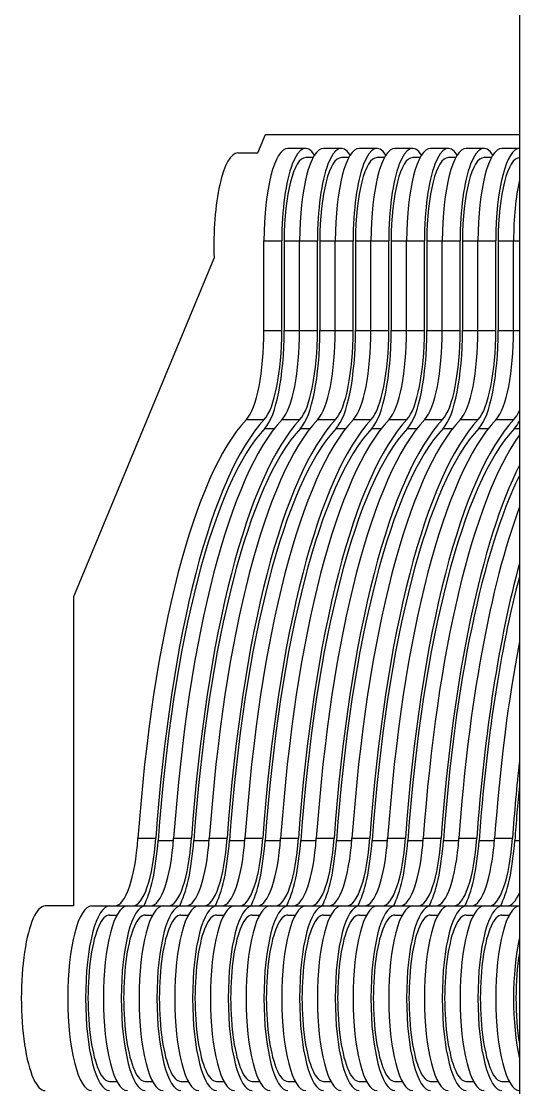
# Model space of a CAD drawing. Header units: millimetres. Extents: x 3795014 to 4300160, y 3869364 to 4016788.
# Drawn here: x 4226318.8 to 4226345.8, y 3924156.7 to 3924214.4 of the extents above; entities that cross this region are included whole.
import ezdxf

# ---------------------------------------------------------------- set-up
doc = ezdxf.new("R2010")
doc.units = ezdxf.units.MM
doc.layers.add('линия перехода', color=7, linetype='Continuous')
doc.layers.add('основная', color=7, linetype='Continuous', lineweight=50)

msp = doc.modelspace()

# ---------------------------------------------------------------- linework, layer by layer
at = {"layer": 'линия перехода', "color": 0, "linetype": 'Continuous', "lineweight": -3}
for p, q in [((4226331.972, 3924202.531), (4226332.938, 3924202.531)), ((4226333.068, 3924202.531), (4226333.904, 3924202.531)), ((4226333.904, 3924202.531), (4226334.87, 3924202.531)), ((4226334.999, 3924202.531), (4226335.835, 3924202.531)), ((4226335.835, 3924202.531), (4226336.801, 3924202.531)), ((4226336.931, 3924202.531), (4226337.767, 3924202.531)), ((4226337.767, 3924202.531), (4226338.733, 3924202.531)), ((4226338.863, 3924202.531), (4226339.699, 3924202.531)), ((4226339.699, 3924202.531), (4226340.665, 3924202.531)), ((4226340.794, 3924202.531), (4226341.63, 3924202.531)), ((4226341.63, 3924202.531), (4226342.596, 3924202.531)), ((4226342.726, 3924202.531), (4226343.562, 3924202.531)), ((4226343.562, 3924202.531), (4226344.528, 3924202.531)), ((4226344.658, 3924202.531), (4226345.494, 3924202.531)), ((4226345.494, 3924202.531), (4226345.811, 3924202.531)), ((4226331.972, 3924197.673), (4226332.938, 3924197.673)), ((4226333.068, 3924197.673), (4226333.904, 3924197.673)), ((4226333.904, 3924197.673), (4226334.87, 3924197.673)), ((4226334.999, 3924197.673), (4226335.835, 3924197.673)), ((4226335.835, 3924197.673), (4226336.801, 3924197.673)), ((4226336.931, 3924197.673), (4226337.767, 3924197.673)), ((4226337.767, 3924197.673), (4226338.733, 3924197.673)), ((4226338.863, 3924197.673), (4226339.699, 3924197.673)), ((4226339.699, 3924197.673), (4226340.665, 3924197.673)), ((4226340.794, 3924197.673), (4226341.63, 3924197.673)), ((4226341.63, 3924197.673), (4226342.596, 3924197.673)), ((4226342.726, 3924197.673), (4226343.562, 3924197.673)), ((4226343.562, 3924197.673), (4226344.528, 3924197.673)), ((4226344.658, 3924197.673), (4226345.494, 3924197.673)), ((4226345.494, 3924197.673), (4226345.811, 3924197.673)), ((4226331.022, 3924192.855), (4226331.988, 3924192.855)), ((4226332.954, 3924192.855), (4226333.919, 3924192.855)), ((4226334.885, 3924192.855), (4226335.851, 3924192.855)), ((4226336.817, 3924192.855), (4226337.783, 3924192.855)), ((4226338.749, 3924192.855), (4226339.714, 3924192.855)), ((4226340.68, 3924192.855), (4226341.646, 3924192.855)), ((4226342.612, 3924192.855), (4226343.578, 3924192.855)), ((4226344.544, 3924192.855), (4226345.509, 3924192.855)), ((4226332.022, 3924192.373), (4226332.543, 3924192.373)), ((4226333.954, 3924192.373), (4226334.475, 3924192.373)), ((4226335.886, 3924192.373), (4226336.406, 3924192.373)), ((4226337.817, 3924192.373), (4226338.338, 3924192.373)), ((4226339.749, 3924192.373), (4226340.27, 3924192.373)), ((4226341.681, 3924192.373), (4226342.202, 3924192.373)), ((4226343.612, 3924192.373), (4226344.133, 3924192.373)), ((4226345.544, 3924192.373), (4226345.811, 3924192.373)), ((4226325.15, 3924170.198), (4226326.116, 3924170.198)), ((4226326.241, 3924170.065), (4226327.072, 3924170.065)), ((4226327.082, 3924170.198), (4226328.048, 3924170.198)), ((4226328.173, 3924170.065), (4226329.004, 3924170.065)), ((4226329.014, 3924170.198), (4226329.979, 3924170.198)), ((4226330.104, 3924170.065), (4226330.935, 3924170.065)), ((4226330.945, 3924170.198), (4226331.911, 3924170.198)), ((4226332.036, 3924170.065), (4226332.867, 3924170.065)), ((4226332.877, 3924170.198), (4226333.843, 3924170.198)), ((4226333.968, 3924170.065), (4226334.799, 3924170.065)), ((4226334.809, 3924170.198), (4226335.774, 3924170.198)), ((4226335.899, 3924170.065), (4226336.73, 3924170.065)), ((4226336.74, 3924170.198), (4226337.706, 3924170.198)), ((4226337.831, 3924170.065), (4226338.662, 3924170.065)), ((4226338.672, 3924170.198), (4226339.638, 3924170.198)), ((4226339.763, 3924170.065), (4226340.594, 3924170.065)), ((4226340.604, 3924170.198), (4226341.57, 3924170.198)), ((4226341.694, 3924170.065), (4226342.525, 3924170.065)), ((4226342.535, 3924170.198), (4226343.501, 3924170.198)), ((4226343.626, 3924170.065), (4226344.457, 3924170.065)), ((4226344.467, 3924170.198), (4226345.433, 3924170.198)), ((4226345.558, 3924170.065), (4226345.811, 3924170.065))]:
    msp.add_line(p, q, dxfattribs=at)
at = {"layer": 'основная', "color": 0, "linetype": 'Continuous', "lineweight": -3}
for p, q in [((4226345.811, 3924224.531), (4226345.811, 3924148.531)), ((4226331.634, 3924207.281), (4226332.049, 3924208.281)), ((4226332.049, 3924208.281), (4226345.811, 3924208.281)), ((4226330.558, 3924207.281), (4226331.634, 3924207.281)), ((4226334.234, 3924207.531), (4226333.268, 3924207.531)), ((4226336.165, 3924207.531), (4226335.2, 3924207.531)), ((4226338.097, 3924207.531), (4226337.131, 3924207.531)), ((4226340.029, 3924207.531), (4226339.063, 3924207.531)), ((4226341.96, 3924207.531), (4226340.995, 3924207.531)), ((4226343.892, 3924207.531), (4226342.926, 3924207.531)), ((4226345.811, 3924207.531), (4226344.858, 3924207.531)), ((4226334.635, 3924207.031), (4226334.234, 3924207.031)), ((4226336.566, 3924207.031), (4226336.165, 3924207.031)), ((4226338.498, 3924207.031), (4226338.097, 3924207.031)), ((4226340.43, 3924207.031), (4226340.029, 3924207.031)), ((4226342.361, 3924207.031), (4226341.96, 3924207.031)), ((4226344.293, 3924207.031), (4226343.892, 3924207.031)), ((4226331.972, 3924197.673), (4226331.972, 3924202.531)), ((4226332.938, 3924197.673), (4226332.938, 3924202.531)), ((4226333.068, 3924202.531), (4226333.068, 3924197.673)), ((4226333.904, 3924197.673), (4226333.904, 3924202.531)), ((4226334.87, 3924197.673), (4226334.87, 3924202.531)), ((4226334.999, 3924202.531), (4226334.999, 3924197.673)), ((4226335.835, 3924197.673), (4226335.835, 3924202.531)), ((4226336.801, 3924197.673), (4226336.801, 3924202.531)), ((4226336.931, 3924202.531), (4226336.931, 3924197.673)), ((4226337.767, 3924197.673), (4226337.767, 3924202.531)), ((4226338.733, 3924197.673), (4226338.733, 3924202.531)), ((4226338.863, 3924202.531), (4226338.863, 3924197.673)), ((4226339.699, 3924197.673), (4226339.699, 3924202.531)), ((4226340.665, 3924197.673), (4226340.665, 3924202.531)), ((4226340.794, 3924202.531), (4226340.794, 3924197.673)), ((4226341.63, 3924197.673), (4226341.63, 3924202.531)), ((4226342.596, 3924197.673), (4226342.596, 3924202.531)), ((4226342.726, 3924202.531), (4226342.726, 3924197.673)), ((4226343.562, 3924197.673), (4226343.562, 3924202.531)), ((4226344.528, 3924197.673), (4226344.528, 3924202.531)), ((4226344.658, 3924202.531), (4226344.658, 3924197.673)), ((4226345.494, 3924197.673), (4226345.494, 3924202.531)), ((4226321.682, 3924183.281), (4226329.275, 3924201.592)), ((4226321.682, 3924166.531), (4226321.682, 3924183.281)), ((4226321.682, 3924166.531), (4226320.127, 3924166.531)), ((4226322.642, 3924166.531), (4226323.608, 3924166.531)), ((4226323.608, 3924166.531), (4226324.574, 3924166.531)), ((4226324.574, 3924166.531), (4226325.54, 3924166.531)), ((4226325.54, 3924166.531), (4226326.506, 3924166.531)), ((4226326.506, 3924166.531), (4226327.472, 3924166.531)), ((4226327.472, 3924166.531), (4226328.438, 3924166.531)), ((4226328.438, 3924166.531), (4226329.403, 3924166.531)), ((4226329.403, 3924166.531), (4226330.369, 3924166.531)), ((4226330.369, 3924166.531), (4226331.335, 3924166.531)), ((4226331.335, 3924166.531), (4226332.301, 3924166.531)), ((4226332.301, 3924166.531), (4226333.267, 3924166.531)), ((4226333.267, 3924166.531), (4226334.233, 3924166.531)), ((4226334.233, 3924166.531), (4226335.198, 3924166.531)), ((4226335.198, 3924166.531), (4226336.164, 3924166.531)), ((4226336.164, 3924166.531), (4226337.13, 3924166.531)), ((4226337.13, 3924166.531), (4226338.096, 3924166.531)), ((4226338.096, 3924166.531), (4226339.062, 3924166.531)), ((4226339.062, 3924166.531), (4226340.028, 3924166.531)), ((4226340.028, 3924166.531), (4226340.993, 3924166.531)), ((4226340.993, 3924166.531), (4226341.959, 3924166.531)), ((4226341.959, 3924166.531), (4226342.925, 3924166.531)), ((4226342.925, 3924166.531), (4226343.891, 3924166.531)), ((4226343.891, 3924166.531), (4226344.857, 3924166.531)), ((4226344.857, 3924166.531), (4226345.811, 3924166.531)), ((4226323.608, 3924166.031), (4226324.009, 3924166.031)), ((4226325.54, 3924166.031), (4226325.941, 3924166.031)), ((4226327.472, 3924166.031), (4226327.873, 3924166.031)), ((4226329.403, 3924166.031), (4226329.804, 3924166.031)), ((4226331.335, 3924166.031), (4226331.736, 3924166.031)), ((4226333.267, 3924166.031), (4226333.668, 3924166.031)), ((4226335.198, 3924166.031), (4226335.599, 3924166.031)), ((4226337.13, 3924166.031), (4226337.531, 3924166.031)), ((4226339.062, 3924166.031), (4226339.463, 3924166.031)), ((4226340.993, 3924166.031), (4226341.394, 3924166.031)), ((4226342.925, 3924166.031), (4226343.326, 3924166.031)), ((4226344.857, 3924166.031), (4226345.258, 3924166.031)), ((4226323.608, 3924157.031), (4226324.009, 3924157.031)), ((4226325.54, 3924157.031), (4226325.941, 3924157.031)), ((4226327.472, 3924157.031), (4226327.873, 3924157.031)), ((4226329.403, 3924157.031), (4226329.804, 3924157.031)), ((4226331.335, 3924157.031), (4226331.736, 3924157.031)), ((4226333.267, 3924157.031), (4226333.668, 3924157.031)), ((4226335.198, 3924157.031), (4226335.599, 3924157.031)), ((4226337.13, 3924157.031), (4226337.531, 3924157.031)), ((4226339.062, 3924157.031), (4226339.463, 3924157.031)), ((4226340.993, 3924157.031), (4226341.394, 3924157.031)), ((4226342.925, 3924157.031), (4226343.326, 3924157.031)), ((4226344.857, 3924157.031), (4226345.258, 3924157.031))]:
    msp.add_line(p, q, dxfattribs=at)
for centre, major_axis, start_param, end_param in [((4226334.234, 3924202.531), (0, -5), 2.759692, 4.712389), ((4226336.165, 3924202.531), (0, -5), 2.759692, 4.712389), ((4226338.097, 3924202.531), (0, -5), 2.759692, 4.712389), ((4226340.029, 3924202.531), (0, -5), 2.759692, 4.712389), ((4226341.96, 3924202.531), (0, -5), 2.759692, 4.712389), ((4226343.892, 3924202.531), (0, -5), 2.759692, 4.712389), ((4226330.558, 3924202.281), (0, -5), 3.141593, 4.850617), ((4226333.268, 3924202.531), (0, -5), 3.141593, 4.712389), ((4226335.2, 3924202.531), (0, -5), 3.141593, 4.712389), ((4226337.131, 3924202.531), (0, -5), 3.141593, 4.712389), ((4226339.063, 3924202.531), (0, -5), 3.141593, 4.712389), ((4226340.995, 3924202.531), (0, -5), 3.141593, 4.712389), ((4226342.926, 3924202.531), (0, -5), 3.141593, 4.712389), ((4226344.858, 3924202.531), (0, -5), 3.141593, 4.712389), ((4226345.824, 3924202.531), (0, -5), 3.141593, 4.712389), ((4226334.234, 3924202.531), (0, -4.5), 3.141593, 4.712389), ((4226336.165, 3924202.531), (0, -4.5), 3.141593, 4.712389), ((4226338.097, 3924202.531), (0, -4.5), 3.141593, 4.712389), ((4226340.029, 3924202.531), (0, -4.5), 3.141593, 4.712389), ((4226341.96, 3924202.531), (0, -4.5), 3.141593, 4.712389), ((4226343.892, 3924202.531), (0, -4.5), 3.141593, 4.712389), ((4226345.824, 3924202.531), (0, -4.5), 3.141593, 4.712389), ((4226346.79, 3924202.531), (0, -5), 3.99732, 4.712389), ((4226330.676, 3924197.673), (0, -5), 0.269933, 1.570796), ((4226331.642, 3924197.673), (0, -5), 0.269933, 1.570796), ((4226331.642, 3924197.673), (0, -5.5), 0.269933, 1.570796), ((4226332.608, 3924197.673), (0, -5), 0.269933, 1.570796), ((4226333.574, 3924197.673), (0, -5), 0.269933, 1.570796), ((4226333.574, 3924197.673), (0, -5.5), 0.269933, 1.570796), ((4226334.54, 3924197.673), (0, -5), 0.269933, 1.570796), ((4226335.506, 3924197.673), (0, -5), 0.269933, 1.570796), ((4226335.506, 3924197.673), (0, -5.5), 0.269933, 1.570796), ((4226336.471, 3924197.673), (0, -5), 0.269933, 1.570796), ((4226337.437, 3924197.673), (0, -5), 0.269933, 1.570796), ((4226337.437, 3924197.673), (0, -5.5), 0.269933, 1.570796), ((4226338.403, 3924197.673), (0, -5), 0.269933, 1.570796), ((4226339.369, 3924197.673), (0, -5), 0.269933, 1.570796), ((4226339.369, 3924197.673), (0, -5.5), 0.269933, 1.570796), ((4226340.335, 3924197.673), (0, -5), 0.269933, 1.570796), ((4226341.301, 3924197.673), (0, -5), 0.269933, 1.570796), ((4226341.301, 3924197.673), (0, -5.5), 0.269933, 1.570796), ((4226342.266, 3924197.673), (0, -5), 0.269933, 1.570796), ((4226343.232, 3924197.673), (0, -5), 0.269933, 1.570796), ((4226343.232, 3924197.673), (0, -5.5), 0.269933, 1.570796), ((4226344.198, 3924197.673), (0, -5), 0.269933, 1.570796), ((4226345.164, 3924197.673), (0, -5), 0.269933, 0.523117), ((4226333.268, 3924161.531), (0, 32.5), 0.269933, 1.300864), ((4226334.234, 3924161.531), (0, 32.5), 0.269933, 1.300864), ((4226335.2, 3924161.531), (0, 32.5), 0.269933, 1.300864), ((4226336.165, 3924161.531), (0, 32.5), 0.269933, 1.300864), ((4226337.131, 3924161.531), (0, 32.5), 0.269933, 1.300864), ((4226338.097, 3924161.531), (0, 32.5), 0.269933, 1.300864), ((4226339.063, 3924161.531), (0, 32.5), 0.269933, 1.300864), ((4226340.029, 3924161.531), (0, 32.5), 0.269933, 1.300864), ((4226340.995, 3924161.531), (0, 32.5), 0.269933, 1.300864), ((4226341.96, 3924161.531), (0, 32.5), 0.269933, 1.300864), ((4226342.926, 3924161.531), (0, 32.5), 0.269933, 1.300864), ((4226343.892, 3924161.531), (0, 32.5), 0.269933, 1.300864), ((4226344.858, 3924161.531), (0, 32.5), 0.269933, 1.300864), ((4226345.824, 3924161.531), (0, 32.5), 0.269933, 1.300864), ((4226346.79, 3924161.531), (0, 32.5), 0.269933, 1.300864), ((4226347.755, 3924161.531), (0, 32.5), 0.269933, 1.300864), ((4226345.164, 3924197.673), (0, -5.5), 0.269933, 0.471436), ((4226334.234, 3924161.531), (0, 32), 0.269933, 1.300864), ((4226336.165, 3924161.531), (0, 32), 0.269933, 1.300864), ((4226338.097, 3924161.531), (0, 32), 0.269933, 1.300864), ((4226340.029, 3924161.531), (0, 32), 0.269933, 1.300864), ((4226341.96, 3924161.531), (0, 32), 0.269933, 1.300864), ((4226343.892, 3924161.531), (0, 32), 0.269933, 1.300864), ((4226345.824, 3924161.531), (0, 32), 0.269933, 1.300864), ((4226347.755, 3924161.531), (0, 32), 0.269933, 1.300864), ((4226348.721, 3924161.531), (0, 32.5), 0.352778, 1.300864), ((4226349.687, 3924161.531), (0, 32.5), 0.478195, 1.300864), ((4226349.687, 3924161.531), (0, 32), 0.486311, 1.300864), ((4226350.653, 3924161.531), (0, 32.5), 0.612421, 1.300864), ((4226351.619, 3924161.531), (0, 32.5), 0.760829, 1.300864), ((4226351.619, 3924161.531), (0, 32), 0.775812, 1.300864), ((4226352.585, 3924161.531), (0, 32.5), 0.934319, 1.300864), ((4226353.55, 3924161.531), (0, 32.5), 1.165198, 1.300864), ((4226353.55, 3924161.531), (0, 32), 1.203284, 1.300864), ((4226323.901, 3924171.531), (0, -5), 0, 1.300864), ((4226324.867, 3924171.531), (0, -5), 0, 1.300864), ((4226324.867, 3924171.531), (0, 5.5), 3.571292, 4.442456), ((4226325.833, 3924171.531), (0, -5), 0, 1.300864), ((4226326.799, 3924171.531), (0, -5), 0, 1.300864), ((4226326.799, 3924171.531), (0, 5.5), 3.571292, 4.442456), ((4226327.765, 3924171.531), (0, -5), 0, 1.300864), ((4226328.731, 3924171.531), (0, -5), 0, 1.300864), ((4226328.731, 3924171.531), (0, 5.5), 3.571292, 4.442456), ((4226329.696, 3924171.531), (0, -5), 0, 1.300864), ((4226330.662, 3924171.531), (0, -5), 0, 1.300864), ((4226330.662, 3924171.531), (0, 5.5), 3.571292, 4.442456), ((4226331.628, 3924171.531), (0, -5), 0, 1.300864), ((4226332.594, 3924171.531), (0, -5), 0, 1.300864), ((4226332.594, 3924171.531), (0, 5.5), 3.571292, 4.442456), ((4226333.56, 3924171.531), (0, -5), 0, 1.300864), ((4226334.526, 3924171.531), (0, -5), 0, 1.300864), ((4226334.526, 3924171.531), (0, 5.5), 3.571292, 4.442456), ((4226335.491, 3924171.531), (0, -5), 0, 1.300864), ((4226336.457, 3924171.531), (0, -5), 0, 1.300864), ((4226336.457, 3924171.531), (0, 5.5), 3.571292, 4.442456), ((4226337.423, 3924171.531), (0, -5), 0, 1.300864), ((4226338.389, 3924171.531), (0, -5), 0, 1.300864), ((4226338.389, 3924171.531), (0, 5.5), 3.571292, 4.442456), ((4226339.355, 3924171.531), (0, -5), 0, 1.300864), ((4226340.321, 3924171.531), (0, -5), 0, 1.300864), ((4226340.321, 3924171.531), (0, 5.5), 3.571292, 4.442456), ((4226341.286, 3924171.531), (0, -5), 0, 1.300864), ((4226342.252, 3924171.531), (0, -5), 0, 1.300864), ((4226342.252, 3924171.531), (0, 5.5), 3.571292, 4.442456), ((4226343.218, 3924171.531), (0, -5), 0, 1.300864), ((4226344.184, 3924171.531), (0, -5), 0, 1.300864), ((4226344.184, 3924171.531), (0, 5.5), 3.571292, 4.442456), ((4226345.15, 3924171.531), (0, -5), 0, 0.535666), ((4226320.127, 3924161.531), (0, 5), 0, 3.141593), ((4226322.642, 3924161.531), (0, -5), 3.141593, 6.283185), ((4226323.608, 3924161.531), (0, -5), 3.141593, 6.283185), ((4226324.574, 3924161.531), (0, -5), 3.141593, 6.283185), ((4226325.54, 3924161.531), (0, -5), 3.141593, 6.283185), ((4226326.506, 3924161.531), (0, -5), 3.141593, 6.283185), ((4226327.472, 3924161.531), (0, -5), 3.141593, 6.283185), ((4226328.438, 3924161.531), (0, -5), 3.141593, 6.283185), ((4226329.403, 3924161.531), (0, -5), 3.141593, 6.283185), ((4226330.369, 3924161.531), (0, -5), 3.141593, 6.283185), ((4226331.335, 3924161.531), (0, -5), 3.141593, 6.283185), ((4226332.301, 3924161.531), (0, -5), 3.141593, 6.283185), ((4226333.267, 3924161.531), (0, -5), 3.141593, 6.283185), ((4226334.233, 3924161.531), (0, -5), 3.141593, 6.283185), ((4226335.198, 3924161.531), (0, -5), 3.141593, 6.283185), ((4226336.164, 3924161.531), (0, -5), 3.141593, 6.283185), ((4226337.13, 3924161.531), (0, -5), 3.141593, 6.283185), ((4226338.096, 3924161.531), (0, -5), 3.141593, 6.283185), ((4226339.062, 3924161.531), (0, -5), 3.141593, 6.283185), ((4226340.028, 3924161.531), (0, -5), 3.141593, 6.283185), ((4226340.993, 3924161.531), (0, -5), 3.141593, 6.283185), ((4226341.959, 3924161.531), (0, -5), 3.141593, 6.283185), ((4226342.925, 3924161.531), (0, -5), 3.141593, 6.283185), ((4226343.891, 3924161.531), (0, -5), 3.141593, 6.283185), ((4226344.857, 3924161.531), (0, -5), 3.141593, 6.283185), ((4226345.823, 3924161.531), (0, -5), 3.141593, 6.283185), ((4226323.608, 3924161.531), (0, 4.5), 0, 3.141593), ((4226325.54, 3924161.531), (0, 4.5), 0, 3.141593), ((4226327.472, 3924161.531), (0, 4.5), 0, 3.141593), ((4226329.403, 3924161.531), (0, 4.5), 0, 3.141593), ((4226331.335, 3924161.531), (0, 4.5), 0, 3.141593), ((4226333.267, 3924161.531), (0, 4.5), 0, 3.141593), ((4226335.198, 3924161.531), (0, 4.5), 0, 3.141593), ((4226337.13, 3924161.531), (0, 4.5), 0, 3.141593), ((4226339.062, 3924161.531), (0, 4.5), 0, 3.141593), ((4226340.993, 3924161.531), (0, 4.5), 0, 3.141593), ((4226342.925, 3924161.531), (0, 4.5), 0, 3.141593), ((4226344.857, 3924161.531), (0, 4.5), 0, 3.141593), ((4226346.788, 3924161.531), (0, -5), 3.995891, 5.428887), ((4226346.788, 3924161.531), (0, 4.5), 0.993426, 2.148167)]:
    msp.add_ellipse(centre, major_axis=major_axis, ratio=0.259156, start_param=start_param, end_param=end_param, dxfattribs=at)

doc.saveas('drawing.dxf')
